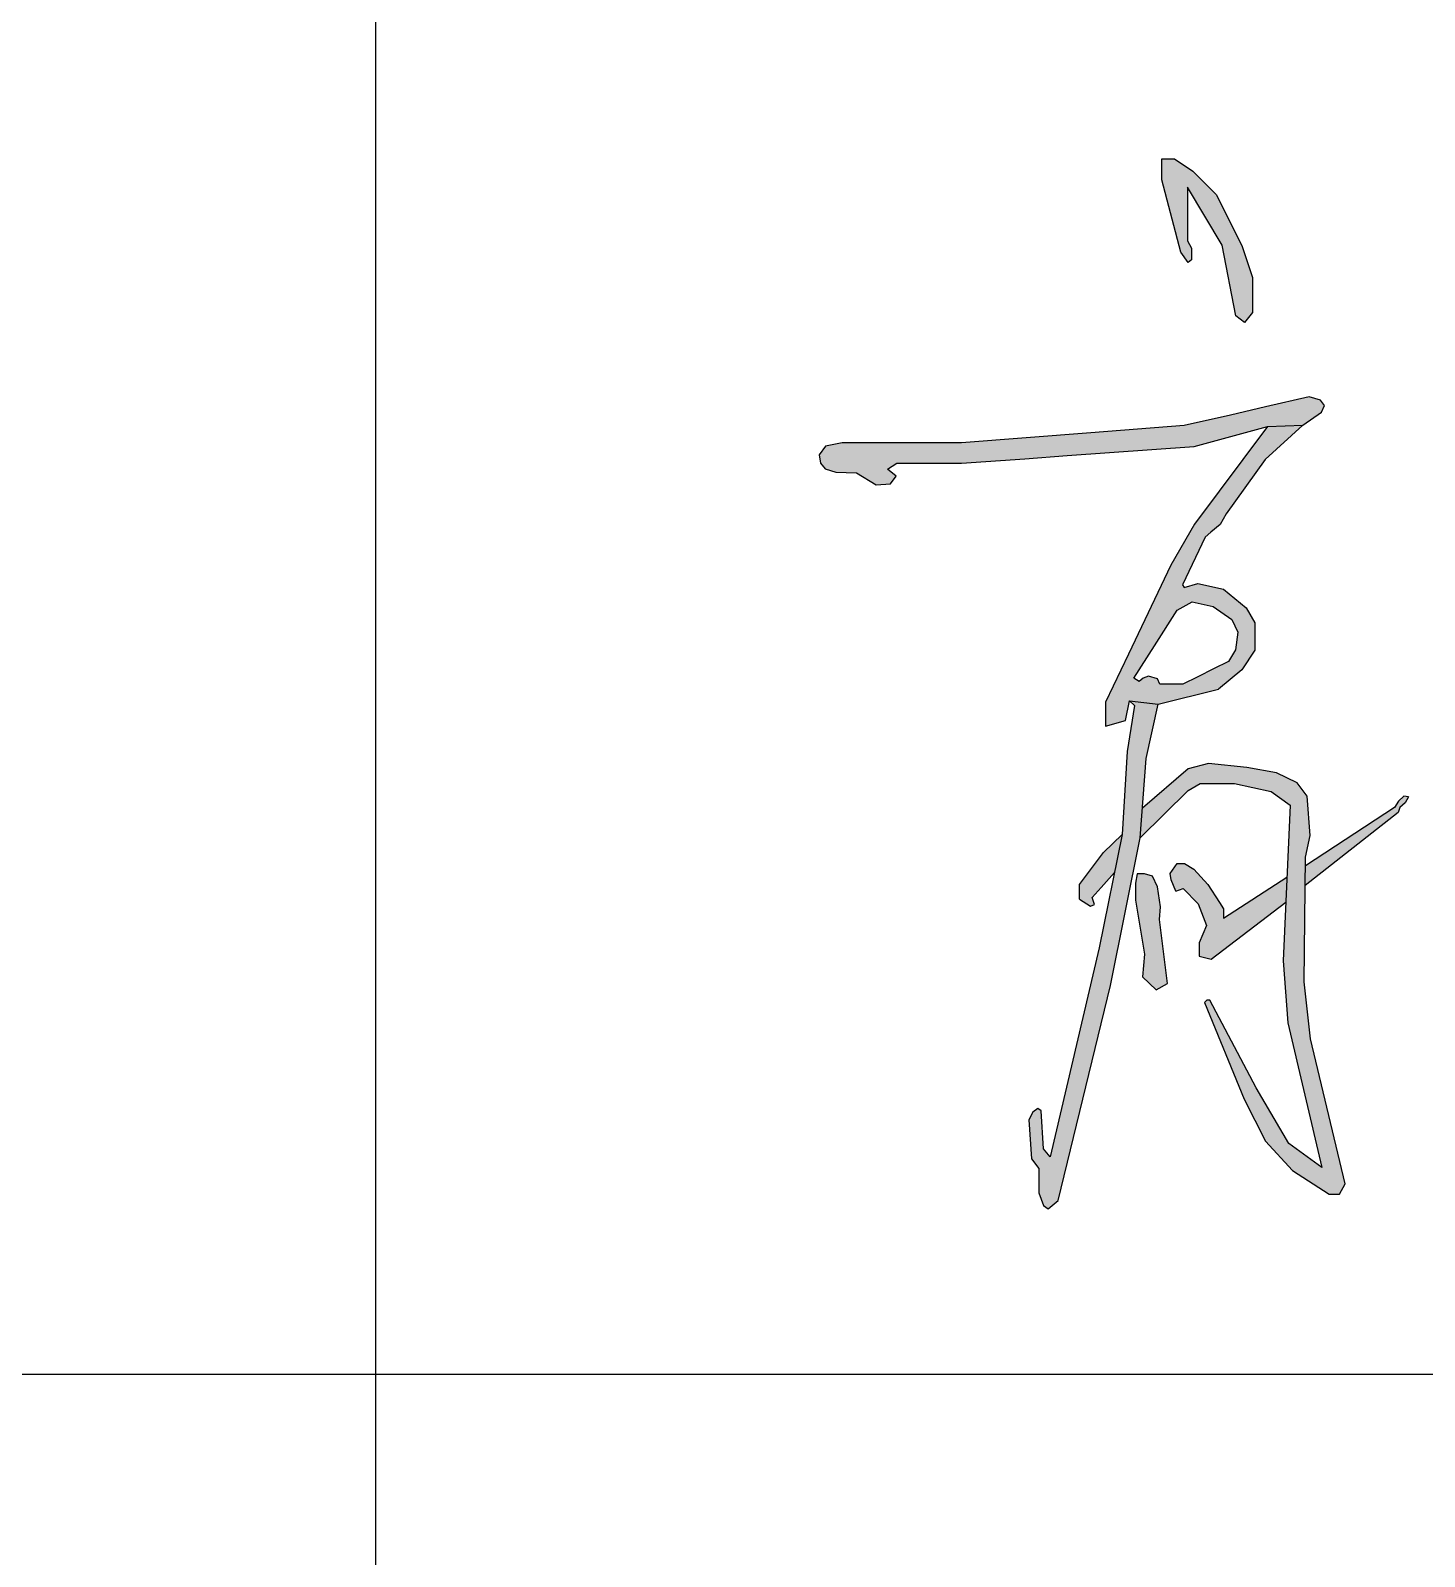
# Model space of a CAD drawing. Extents: x -417156 to 1571408, y 205758 to 1045562.
# Drawn here: x 1045595 to 1046542, y 1024702 to 1025739 of the extents above; entities that cross this region are included whole.
import ezdxf

# ---------------------------------------------------------------- set-up
doc = ezdxf.new("R2010")
doc.units = 0
doc.header["$LTSCALE"] = 1000
doc.header["$MEASUREMENT"] = 0
doc.layers.get('0').update_dxf_attribs({"linetype": 'CONTINUOUS'})
doc.layers.add('PUB_TITLE', color=4, linetype='CONTINUOUS')

msp = doc.modelspace()

# ---------------------------------------------------------------- hatches: boundary and pattern name
h = msp.add_hatch(color=256)
h.paths.add_polyline_path([(1046384.3, 1025643), (1046371.7, 1025651.3), (1046363.2, 1025651.3), (1046363.2, 1025637), (1046376, 1025587.9), (1046381.1, 1025580.9), (1046383.2, 1025582.8), (1046383.2, 1025585.5), (1046383.2, 1025590.7), (1046380.5, 1025595.6), (1046380.5, 1025606), (1046380.5, 1025632), (1046404.2, 1025592.6), (1046413.5, 1025544.7), (1046419.3, 1025540.2), (1046424.7, 1025547), (1046424.7, 1025570.7), (1046417.8, 1025591.8), (1046400.3, 1025626.8)])
h.paths.add_polyline_path([(1046435, 1025469.5), (1046458.9, 1025470.5), (1046471.6, 1025479.3), (1046473.6, 1025483.7), (1046470.9, 1025487.4), (1046463.2, 1025489.6), (1046433.6, 1025482.8), (1046409.7, 1025477.3), (1046378.2, 1025470.1), (1046314.9, 1025465.2), (1046227, 1025458.4), (1046146, 1025458.4), (1046134.7, 1025456.1), (1046130.5, 1025450.3), (1046131.4, 1025444.5), (1046134.6, 1025440.8), (1046141.8, 1025438.5), (1046155.7, 1025437.9), (1046169.2, 1025429.8), (1046178.9, 1025430.5), (1046182.7, 1025435.7), (1046176.8, 1025440.5), (1046183.2, 1025444.5), (1046227.2, 1025444.5), (1046270, 1025447.6), (1046298.9, 1025449.7), (1046385.1, 1025455.9)])
h.paths.add_polyline_path([(1046392.6, 1025394.3), (1046396.4, 1025397.6), (1046402.7, 1025402.9), (1046406.9, 1025410.1), (1046433.3, 1025447.1), (1046458.9, 1025470.5), (1046435, 1025469.5), (1046385.3, 1025403.2), (1046369.3, 1025375.2), (1046340.6, 1025314.9), (1046325, 1025282.2), (1046325, 1025265.8), (1046338.4, 1025269.8), (1046341.2, 1025283.1), (1046360.6, 1025280.9), (1046401.6, 1025291), (1046417.5, 1025304.1), (1046426.2, 1025317.5), (1046426.2, 1025336.1), (1046420.4, 1025346.3), (1046405.1, 1025358.9), (1046387.6, 1025362.9), (1046378.3, 1025360.2), (1046377.1, 1025361.9)])
h.paths.add_polyline_path([(1046383.7, 1025350.3), (1046397.9, 1025347.2), (1046410.7, 1025338.4), (1046414.8, 1025329.7), (1046413.1, 1025317.8), (1046408.4, 1025309.9), (1046398.2, 1025304.8), (1046387.5, 1025299.4), (1046377.4, 1025294.4), (1046361.8, 1025294.4), (1046360.3, 1025298.1), (1046354.1, 1025299.9), (1046350.4, 1025298.6), (1046347.8, 1025296.2), (1046344.1, 1025298.5), (1046358.1, 1025320.4), (1046373.6, 1025344.6)], flags=16)
h.paths.add_polyline_path([(1046352.5, 1025244), (1046360.6, 1025280.9), (1046341.2, 1025283.1), (1046344.6, 1025280), (1046339.5, 1025248.7), (1046336.1, 1025192.4), (1046320.6, 1025115.4), (1046287.3, 1024973.3), (1046282.8, 1024978.8), (1046281.3, 1025004.5), (1046278.9, 1025006.1), (1046275.5, 1025003.7), (1046272.9, 1024998.5), (1046274.7, 1024971.9), (1046279.7, 1024965.3), (1046279.7, 1024948.9), (1046282.7, 1024940.3), (1046285.9, 1024938), (1046292.8, 1024943.6), (1046328.2, 1025089.7), (1046348.5, 1025190)])
h.paths.add_polyline_path([(1046441, 1025234.3), (1046420.9, 1025237.9), (1046394.8, 1025240.6), (1046381.1, 1025236.9), (1046350, 1025210.2), (1046348.5, 1025190), (1046381, 1025222.1), (1046389.2, 1025227), (1046412.5, 1025227), (1046437.3, 1025221.6), (1046450.2, 1025212.2), (1046445.5, 1025106.5), (1046448.8, 1025064.4), (1046471.7, 1024966.1), (1046449.4, 1024982.3), (1046427.1, 1025020.2), (1046395.8, 1025079.7), (1046393.8, 1025079.8), (1046392.1, 1025078.2), (1046419, 1025012.5), (1046433.5, 1024983.9), (1046451.9, 1024964.1), (1046476.7, 1024947.9), (1046483.9, 1024947.9), (1046487.7, 1024954.9), (1046464, 1025053.5), (1046459.7, 1025092.2), (1046460.8, 1025177), (1046463.8, 1025191.6), (1046461.9, 1025218.3), (1046455.1, 1025227.3)])
h.paths.add_polyline_path([(1046336.1, 1025192.4), (1046323.5, 1025180), (1046307.3, 1025158.3), (1046307.3, 1025148.3), (1046314.7, 1025143.6), (1046317.4, 1025144.8), (1046315.9, 1025149.6), (1046321.9, 1025156.4), (1046330.9, 1025166.5)], flags=17)
h.paths.add_polyline_path([(1046447.3, 1025146.3), (1046448, 1025163.3), (1046405.1, 1025135.5), (1046405.1, 1025141.7), (1046402.3, 1025146.1), (1046394.3, 1025158.4), (1046384.9, 1025168.7), (1046378.5, 1025172.6), (1046373.6, 1025172.6), (1046368.9, 1025165.7), (1046369.4, 1025161.6), (1046372.6, 1025153.8), (1046377.7, 1025155.6), (1046387.9, 1025145.2), (1046393.5, 1025130.4), (1046388.5, 1025118.7), (1046388.5, 1025109.7), (1046396.6, 1025107.5)], flags=17)
h.paths.add_polyline_path([(1046361.5, 1025134.5), (1046362.2, 1025143.2), (1046360.2, 1025156.7), (1046356.8, 1025164), (1046351.4, 1025165.6), (1046346.3, 1025165.6), (1046345.2, 1025159.3), (1046345.2, 1025147.6), (1046351.4, 1025110.9), (1046350, 1025095.7), (1046359.2, 1025086.8), (1046366.9, 1025091.1)])
h.paths.add_polyline_path([(1046523.7, 1025207.2), (1046524.8, 1025210.6), (1046528.3, 1025213.8), (1046530.7, 1025217.9), (1046527.5, 1025218.4), (1046523.8, 1025215), (1046521.2, 1025210.7), (1046460.7, 1025171.1), (1046460.6, 1025157.6)])
for color, points in [(250, [(1046384.3, 1025643), (1046371.7, 1025651.3), (1046363.2, 1025651.3), (1046363.2, 1025637), (1046376, 1025587.9), (1046381.1, 1025580.9), (1046383.2, 1025582.8), (1046383.2, 1025585.5), (1046383.2, 1025590.7), (1046380.5, 1025595.6), (1046380.5, 1025606), (1046380.5, 1025632), (1046404.2, 1025592.6), (1046413.5, 1025544.7), (1046419.3, 1025540.2), (1046424.7, 1025547), (1046424.7, 1025570.7), (1046417.8, 1025591.8), (1046400.3, 1025626.8)]), (256, [(1046130.5, 1025450.3), (1046131.4, 1025444.5), (1046134.6, 1025440.8), (1046141.8, 1025438.5), (1046155.7, 1025437.9), (1046169.2, 1025429.8), (1046178.9, 1025430.5), (1046182.7, 1025435.7), (1046176.8, 1025440.5), (1046183.2, 1025444.5), (1046227.2, 1025444.5), (1046270, 1025447.6), (1046298.9, 1025449.7), (1046385.1, 1025455.9), (1046435, 1025469.5), (1046458.9, 1025470.5), (1046471.6, 1025479.3), (1046473.6, 1025483.7), (1046470.9, 1025487.4), (1046463.2, 1025489.6), (1046433.6, 1025482.8), (1046409.7, 1025477.3), (1046378.2, 1025470.1), (1046314.9, 1025465.2), (1046227, 1025458.4), (1046146, 1025458.4), (1046134.7, 1025456.1)]), (256, [(1046460.7, 1025171.1), (1046460.6, 1025157.6), (1046523.7, 1025207.2), (1046524.8, 1025210.6), (1046528.3, 1025213.8), (1046530.7, 1025217.9), (1046527.5, 1025218.4), (1046523.8, 1025215), (1046521.2, 1025210.7)])]:
    msp.add_hatch(color=color).paths.add_polyline_path(points)
h = msp.add_hatch(color=250)
h.paths.add_polyline_path([(1046298.9, 1025449.7), (1046385.1, 1025455.9), (1046435, 1025469.5), (1046458.9, 1025470.5), (1046471.6, 1025479.3), (1046473.6, 1025483.7), (1046470.9, 1025487.4), (1046463.2, 1025489.6), (1046433.6, 1025482.8), (1046409.7, 1025477.3), (1046378.2, 1025470.1), (1046314.9, 1025465.2), (1046227, 1025458.4), (1046146, 1025458.4), (1046134.7, 1025456.1), (1046130.5, 1025450.3), (1046131.4, 1025444.5), (1046134.6, 1025440.8), (1046141.8, 1025438.5), (1046155.7, 1025437.9), (1046169.2, 1025429.8), (1046178.9, 1025430.5), (1046182.7, 1025435.7), (1046176.8, 1025440.5), (1046183.2, 1025444.5), (1046227.2, 1025444.5), (1046270, 1025447.6)])
h.paths.add_polyline_path([(1046433.3, 1025447.1), (1046458.9, 1025470.5), (1046435, 1025469.5), (1046385.3, 1025403.2), (1046369.3, 1025375.2), (1046340.6, 1025314.9), (1046325, 1025282.2), (1046325, 1025265.8), (1046338.4, 1025269.8), (1046341.2, 1025283.1), (1046360.6, 1025280.9), (1046401.6, 1025291), (1046417.5, 1025304.1), (1046426.2, 1025317.5), (1046426.2, 1025336.1), (1046420.4, 1025346.3), (1046405.1, 1025358.9), (1046387.6, 1025362.9), (1046378.3, 1025360.2), (1046377.1, 1025361.9), (1046392.6, 1025394.3), (1046396.4, 1025397.6), (1046402.7, 1025402.9), (1046406.9, 1025410.1)])
h.paths.add_polyline_path([(1046397.9, 1025347.2), (1046410.7, 1025338.4), (1046414.8, 1025329.7), (1046413.1, 1025317.8), (1046408.4, 1025309.9), (1046398.2, 1025304.8), (1046387.5, 1025299.4), (1046377.4, 1025294.4), (1046361.8, 1025294.4), (1046360.3, 1025298.1), (1046354.1, 1025299.9), (1046350.4, 1025298.6), (1046347.8, 1025296.2), (1046344.1, 1025298.5), (1046358.1, 1025320.4), (1046373.6, 1025344.6), (1046383.7, 1025350.3)], flags=16)
h.paths.add_polyline_path([(1046360.6, 1025280.9), (1046341.2, 1025283.1), (1046344.6, 1025280), (1046339.5, 1025248.7), (1046336.1, 1025192.4), (1046320.6, 1025115.4), (1046287.3, 1024973.3), (1046282.8, 1024978.8), (1046281.3, 1025004.5), (1046278.9, 1025006.1), (1046275.5, 1025003.7), (1046272.9, 1024998.5), (1046274.7, 1024971.9), (1046279.7, 1024965.3), (1046279.7, 1024948.9), (1046282.7, 1024940.3), (1046285.9, 1024938), (1046292.8, 1024943.6), (1046328.2, 1025089.7), (1046348.5, 1025190), (1046352.5, 1025244)])
h.paths.add_polyline_path([(1046336.1, 1025192.4), (1046323.5, 1025180), (1046307.3, 1025158.3), (1046307.3, 1025148.3), (1046314.7, 1025143.6), (1046317.4, 1025144.8), (1046315.9, 1025149.6), (1046321.9, 1025156.4), (1046330.9, 1025166.5)], flags=17)
h.paths.add_polyline_path([(1046441, 1025234.3), (1046420.9, 1025237.9), (1046394.8, 1025240.6), (1046381.1, 1025236.9), (1046350, 1025210.2), (1046348.5, 1025190), (1046381, 1025222.1), (1046389.2, 1025227), (1046412.5, 1025227), (1046437.3, 1025221.6), (1046450.2, 1025212.2), (1046445.5, 1025106.5), (1046448.8, 1025064.4), (1046471.7, 1024966.1), (1046449.4, 1024982.3), (1046427.1, 1025020.2), (1046395.8, 1025079.7), (1046393.8, 1025079.8), (1046392.1, 1025078.2), (1046419, 1025012.5), (1046433.5, 1024983.9), (1046451.9, 1024964.1), (1046476.7, 1024947.9), (1046483.9, 1024947.9), (1046487.7, 1024954.9), (1046464, 1025053.5), (1046459.7, 1025092.2), (1046460.8, 1025177), (1046463.8, 1025191.6), (1046461.9, 1025218.3), (1046455.1, 1025227.3)])
h.paths.add_polyline_path([(1046402.3, 1025146.1), (1046394.3, 1025158.4), (1046384.9, 1025168.7), (1046378.5, 1025172.6), (1046373.6, 1025172.6), (1046368.9, 1025165.7), (1046369.4, 1025161.6), (1046372.6, 1025153.8), (1046377.7, 1025155.6), (1046387.9, 1025145.2), (1046393.5, 1025130.4), (1046388.5, 1025118.7), (1046388.5, 1025109.7), (1046396.6, 1025107.5), (1046447.3, 1025146.3), (1046448, 1025163.3), (1046405.1, 1025135.5), (1046405.1, 1025141.7)], flags=17)
h.paths.add_polyline_path([(1046523.7, 1025207.2), (1046524.8, 1025210.6), (1046528.3, 1025213.8), (1046530.7, 1025217.9), (1046527.5, 1025218.4), (1046523.8, 1025215), (1046521.2, 1025210.7), (1046460.7, 1025171.1), (1046460.6, 1025157.6)])
h.paths.add_polyline_path([(1046362.2, 1025143.2), (1046360.2, 1025156.7), (1046356.8, 1025164), (1046351.4, 1025165.6), (1046346.3, 1025165.6), (1046345.2, 1025159.3), (1046345.2, 1025147.6), (1046351.4, 1025110.9), (1046350, 1025095.7), (1046359.2, 1025086.8), (1046366.9, 1025091.1), (1046361.5, 1025134.5)])
h = msp.add_hatch(color=256)
h.paths.add_polyline_path([(1046377.1, 1025361.9), (1046392.6, 1025394.3), (1046396.4, 1025397.6), (1046402.7, 1025402.9), (1046406.9, 1025410.1), (1046433.3, 1025447.1), (1046458.9, 1025470.5), (1046435, 1025469.5), (1046385.3, 1025403.2), (1046369.3, 1025375.2), (1046340.6, 1025314.9), (1046325, 1025282.2), (1046325, 1025265.8), (1046338.4, 1025269.8), (1046341.2, 1025283.1), (1046360.6, 1025280.9), (1046401.6, 1025291), (1046417.5, 1025304.1), (1046426.2, 1025317.5), (1046426.2, 1025336.1), (1046420.4, 1025346.3), (1046405.1, 1025358.9), (1046387.6, 1025362.9), (1046378.3, 1025360.2)])
h.paths.add_polyline_path([(1046383.7, 1025350.3), (1046397.9, 1025347.2), (1046410.7, 1025338.4), (1046414.8, 1025329.7), (1046413.1, 1025317.8), (1046408.4, 1025309.9), (1046398.2, 1025304.8), (1046387.5, 1025299.4), (1046377.4, 1025294.4), (1046361.8, 1025294.4), (1046360.3, 1025298.1), (1046354.1, 1025299.9), (1046350.4, 1025298.6), (1046347.8, 1025296.2), (1046344.1, 1025298.5), (1046358.1, 1025320.4), (1046373.6, 1025344.6)], flags=16)
h.paths.add_polyline_path([(1046360.6, 1025280.9), (1046341.2, 1025283.1), (1046344.6, 1025280), (1046339.5, 1025248.7), (1046336.1, 1025192.4), (1046320.6, 1025115.4), (1046287.3, 1024973.3), (1046282.8, 1024978.8), (1046281.3, 1025004.5), (1046278.9, 1025006.1), (1046275.5, 1025003.7), (1046272.9, 1024998.5), (1046274.7, 1024971.9), (1046279.7, 1024965.3), (1046279.7, 1024948.9), (1046282.7, 1024940.3), (1046285.9, 1024938), (1046292.8, 1024943.6), (1046328.2, 1025089.7), (1046348.5, 1025190), (1046352.5, 1025244)])
h.paths.add_polyline_path([(1046381, 1025222.1), (1046389.2, 1025227), (1046412.5, 1025227), (1046437.3, 1025221.6), (1046450.2, 1025212.2), (1046445.5, 1025106.5), (1046448.8, 1025064.4), (1046471.7, 1024966.1), (1046449.4, 1024982.3), (1046427.1, 1025020.2), (1046395.8, 1025079.7), (1046393.8, 1025079.8), (1046392.1, 1025078.2), (1046419, 1025012.5), (1046433.5, 1024983.9), (1046451.9, 1024964.1), (1046476.7, 1024947.9), (1046483.9, 1024947.9), (1046487.7, 1024954.9), (1046464, 1025053.5), (1046459.7, 1025092.2), (1046460.8, 1025177), (1046463.8, 1025191.6), (1046461.9, 1025218.3), (1046455.1, 1025227.3), (1046441, 1025234.3), (1046420.9, 1025237.9), (1046394.8, 1025240.6), (1046381.1, 1025236.9), (1046350, 1025210.2), (1046348.5, 1025190)])
h.paths.add_polyline_path([(1046336.1, 1025192.4), (1046323.5, 1025180), (1046307.3, 1025158.3), (1046307.3, 1025148.3), (1046314.7, 1025143.6), (1046317.4, 1025144.8), (1046315.9, 1025149.6), (1046321.9, 1025156.4), (1046330.9, 1025166.5)], flags=17)
h.paths.add_polyline_path([(1046361.5, 1025134.5), (1046362.2, 1025143.2), (1046360.2, 1025156.7), (1046356.8, 1025164), (1046351.4, 1025165.6), (1046346.3, 1025165.6), (1046345.2, 1025159.3), (1046345.2, 1025147.6), (1046351.4, 1025110.9), (1046350, 1025095.7), (1046359.2, 1025086.8), (1046366.9, 1025091.1)])
h.paths.add_polyline_path([(1046447.3, 1025146.3), (1046448, 1025163.3), (1046405.1, 1025135.5), (1046405.1, 1025141.7), (1046402.3, 1025146.1), (1046394.3, 1025158.4), (1046384.9, 1025168.7), (1046378.5, 1025172.6), (1046373.6, 1025172.6), (1046368.9, 1025165.7), (1046369.4, 1025161.6), (1046372.6, 1025153.8), (1046377.7, 1025155.6), (1046387.9, 1025145.2), (1046393.5, 1025130.4), (1046388.5, 1025118.7), (1046388.5, 1025109.7), (1046396.6, 1025107.5)], flags=17)

# ---------------------------------------------------------------- linework, layer by layer
for p, q in [((1046363.2, 1025637), (1046363.2, 1025651.3)), ((1046363.2, 1025651.3), (1046371.7, 1025651.3)), ((1046371.7, 1025651.3), (1046384.3, 1025643)), ((1046384.3, 1025643), (1046400.3, 1025626.8)), ((1046376, 1025587.9), (1046363.2, 1025637)), ((1046404.2, 1025592.6), (1046380.5, 1025632)), ((1046380.5, 1025632), (1046380.5, 1025606)), ((1046400.3, 1025626.8), (1046417.8, 1025591.8)), ((1046380.5, 1025606), (1046380.5, 1025595.6)), ((1046380.5, 1025595.6), (1046383.2, 1025590.7)), ((1046383.2, 1025590.7), (1046383.2, 1025585.5)), ((1046413.5, 1025544.7), (1046404.2, 1025592.6)), ((1046417.8, 1025591.8), (1046424.7, 1025570.7)), ((1046381.1, 1025580.9), (1046376, 1025587.9)), ((1046383.2, 1025582.8), (1046381.1, 1025580.9)), ((1046383.2, 1025585.5), (1046383.2, 1025582.8)), ((1046424.7, 1025570.7), (1046424.7, 1025547)), ((1046419.3, 1025540.2), (1046413.5, 1025544.7)), ((1046424.7, 1025547), (1046419.3, 1025540.2)), ((1046463.2, 1025489.6), (1046433.6, 1025482.8)), ((1046470.9, 1025487.4), (1046463.2, 1025489.6)), ((1046473.6, 1025483.7), (1046470.9, 1025487.4)), ((1046409.7, 1025477.3), (1046378.2, 1025470.1)), ((1046433.6, 1025482.8), (1046409.7, 1025477.3)), ((1046458.9, 1025470.5), (1046471.6, 1025479.3)), ((1046471.6, 1025479.3), (1046473.6, 1025483.7)), ((1046378.2, 1025470.1), (1046314.9, 1025465.2)), ((1046385.1, 1025455.9), (1046435, 1025469.5)), ((1046435, 1025469.5), (1046385.3, 1025403.2)), ((1046458.9, 1025470.5), (1046433.3, 1025447.1)), ((1046435, 1025469.5), (1046458.9, 1025470.5)), ((1046134.7, 1025456.1), (1046130.5, 1025450.3)), ((1046146, 1025458.4), (1046134.7, 1025456.1)), ((1046227, 1025458.4), (1046146, 1025458.4)), ((1046314.9, 1025465.2), (1046227, 1025458.4)), ((1046298.9, 1025449.7), (1046385.1, 1025455.9)), ((1046130.5, 1025450.3), (1046131.4, 1025444.5)), ((1046227.2, 1025444.5), (1046270, 1025447.6)), ((1046270, 1025447.6), (1046298.9, 1025449.7)), ((1046433.3, 1025447.1), (1046406.9, 1025410.1)), ((1046131.4, 1025444.5), (1046134.6, 1025440.8)), ((1046134.6, 1025440.8), (1046141.8, 1025438.5)), ((1046141.8, 1025438.5), (1046155.7, 1025437.9)), ((1046155.7, 1025437.9), (1046169.2, 1025429.8)), ((1046176.8, 1025440.5), (1046183.2, 1025444.5)), ((1046182.7, 1025435.7), (1046176.8, 1025440.5)), ((1046178.9, 1025430.5), (1046182.7, 1025435.7)), ((1046183.2, 1025444.5), (1046227.2, 1025444.5)), ((1046169.2, 1025429.8), (1046178.9, 1025430.5)), ((1046385.3, 1025403.2), (1046369.3, 1025375.2)), ((1046406.9, 1025410.1), (1046402.7, 1025402.9)), ((1046392.6, 1025394.3), (1046377.1, 1025361.9)), ((1046396.4, 1025397.6), (1046392.6, 1025394.3)), ((1046402.7, 1025402.9), (1046396.4, 1025397.6)), ((1046369.3, 1025375.2), (1046340.6, 1025314.9)), ((1046377.1, 1025361.9), (1046378.3, 1025360.2)), ((1046378.3, 1025360.2), (1046387.6, 1025362.9)), ((1046387.6, 1025362.9), (1046405.1, 1025358.9)), ((1046405.1, 1025358.9), (1046420.4, 1025346.3)), ((1046358.1, 1025320.4), (1046373.6, 1025344.6)), ((1046373.6, 1025344.6), (1046383.7, 1025350.3)), ((1046383.7, 1025350.3), (1046397.9, 1025347.2)), ((1046397.9, 1025347.2), (1046410.7, 1025338.4)), ((1046420.4, 1025346.3), (1046426.2, 1025336.1)), ((1046410.7, 1025338.4), (1046414.8, 1025329.7)), ((1046426.2, 1025336.1), (1046426.2, 1025317.5)), ((1046344.1, 1025298.5), (1046358.1, 1025320.4)), ((1046414.8, 1025329.7), (1046413.1, 1025317.8)), ((1046340.6, 1025314.9), (1046325, 1025282.2)), ((1046408.4, 1025309.9), (1046398.2, 1025304.8)), ((1046413.1, 1025317.8), (1046408.4, 1025309.9)), ((1046426.2, 1025317.5), (1046417.5, 1025304.1)), ((1046354.1, 1025299.9), (1046350.4, 1025298.6)), ((1046360.3, 1025298.1), (1046354.1, 1025299.9)), ((1046398.2, 1025304.8), (1046387.5, 1025299.4)), ((1046417.5, 1025304.1), (1046401.6, 1025291)), ((1046347.8, 1025296.2), (1046344.1, 1025298.5)), ((1046350.4, 1025298.6), (1046347.8, 1025296.2)), ((1046361.8, 1025294.4), (1046360.3, 1025298.1)), ((1046360.6, 1025280.9), (1046401.6, 1025291)), ((1046377.4, 1025294.4), (1046361.8, 1025294.4)), ((1046387.5, 1025299.4), (1046377.4, 1025294.4)), ((1046325, 1025282.2), (1046325, 1025265.8)), ((1046338.4, 1025269.8), (1046341.2, 1025283.1)), ((1046344.6, 1025280), (1046339.5, 1025248.7)), ((1046341.2, 1025283.1), (1046360.6, 1025280.9)), ((1046341.2, 1025283.1), (1046344.6, 1025280)), ((1046352.5, 1025244), (1046360.6, 1025280.9)), ((1046325, 1025265.8), (1046338.4, 1025269.8)), ((1046339.5, 1025248.7), (1046336.1, 1025192.4)), ((1046348.5, 1025190), (1046352.5, 1025244)), ((1046394.8, 1025240.6), (1046381.1, 1025236.9)), ((1046420.9, 1025237.9), (1046394.8, 1025240.6)), ((1046441, 1025234.3), (1046420.9, 1025237.9)), ((1046381.1, 1025236.9), (1046350, 1025210.2)), ((1046381, 1025222.1), (1046389.2, 1025227)), ((1046389.2, 1025227), (1046412.5, 1025227)), ((1046412.5, 1025227), (1046437.3, 1025221.6)), ((1046455.1, 1025227.3), (1046441, 1025234.3)), ((1046461.9, 1025218.3), (1046455.1, 1025227.3)), ((1046348.5, 1025190), (1046381, 1025222.1)), ((1046437.3, 1025221.6), (1046450.2, 1025212.2)), ((1046463.8, 1025191.6), (1046461.9, 1025218.3)), ((1046527.5, 1025218.4), (1046523.8, 1025215)), ((1046530.7, 1025217.9), (1046527.5, 1025218.4)), ((1046530.7, 1025217.9), (1046528.3, 1025213.8)), ((1046450.2, 1025212.2), (1046445.5, 1025106.5)), ((1046523.7, 1025207.2), (1046460.6, 1025157.6)), ((1046521.2, 1025210.7), (1046460.7, 1025171.1)), ((1046523.8, 1025215), (1046521.2, 1025210.7)), ((1046524.8, 1025210.6), (1046523.7, 1025207.2)), ((1046528.3, 1025213.8), (1046524.8, 1025210.6)), ((1046336.1, 1025192.4), (1046320.6, 1025115.4)), ((1046323.5, 1025180), (1046336.1, 1025192.4)), ((1046328.2, 1025089.7), (1046348.5, 1025190)), ((1046460.8, 1025177), (1046463.8, 1025191.6)), ((1046307.3, 1025158.3), (1046323.5, 1025180)), ((1046459.7, 1025092.2), (1046460.8, 1025177)), ((1046321.9, 1025156.4), (1046330.9, 1025166.5)), ((1046346.3, 1025165.6), (1046345.2, 1025159.3)), ((1046351.4, 1025165.6), (1046346.3, 1025165.6)), ((1046356.8, 1025164), (1046351.4, 1025165.6)), ((1046368.9, 1025165.7), (1046373.6, 1025172.6)), ((1046369.4, 1025161.6), (1046368.9, 1025165.7)), ((1046373.6, 1025172.6), (1046378.5, 1025172.6)), ((1046378.5, 1025172.6), (1046384.9, 1025168.7)), ((1046384.9, 1025168.7), (1046394.3, 1025158.4)), ((1046307.3, 1025148.3), (1046307.3, 1025158.3)), ((1046315.9, 1025149.6), (1046321.9, 1025156.4)), ((1046345.2, 1025159.3), (1046345.2, 1025147.6)), ((1046360.2, 1025156.7), (1046356.8, 1025164)), ((1046362.2, 1025143.2), (1046360.2, 1025156.7)), ((1046372.6, 1025153.8), (1046369.4, 1025161.6)), ((1046372.6, 1025153.8), (1046377.7, 1025155.6)), ((1046377.7, 1025155.6), (1046387.9, 1025145.2)), ((1046394.3, 1025158.4), (1046402.3, 1025146.1)), ((1046405.1, 1025135.5), (1046448, 1025163.3)), ((1046307.3, 1025148.3), (1046314.7, 1025143.6)), ((1046314.7, 1025143.6), (1046317.4, 1025144.8)), ((1046317.4, 1025144.8), (1046315.9, 1025149.6)), ((1046345.2, 1025147.6), (1046351.4, 1025110.9)), ((1046387.9, 1025145.2), (1046393.5, 1025130.4)), ((1046396.6, 1025107.5), (1046447.3, 1025146.3)), ((1046402.3, 1025146.1), (1046405.1, 1025141.7)), ((1046361.5, 1025134.5), (1046362.2, 1025143.2)), ((1046366.9, 1025091.1), (1046361.5, 1025134.5)), ((1046405.1, 1025141.7), (1046405.1, 1025135.5)), ((1046393.5, 1025130.4), (1046388.5, 1025118.7)), ((1046320.6, 1025115.4), (1046287.3, 1024973.3)), ((1046388.5, 1025118.7), (1046388.5, 1025109.7)), ((1046351.4, 1025110.9), (1046350, 1025095.7)), ((1046388.5, 1025109.7), (1046396.6, 1025107.5)), ((1046445.5, 1025106.5), (1046448.8, 1025064.4)), ((1046350, 1025095.7), (1046359.2, 1025086.8)), ((1046464, 1025053.5), (1046459.7, 1025092.2)), ((1046292.8, 1024943.6), (1046328.2, 1025089.7)), ((1046359.2, 1025086.8), (1046366.9, 1025091.1)), ((1046393.8, 1025079.8), (1046392.1, 1025078.2)), ((1046392.1, 1025078.2), (1046419, 1025012.5)), ((1046395.8, 1025079.7), (1046393.8, 1025079.8)), ((1046427.1, 1025020.2), (1046395.8, 1025079.7)), ((1046448.8, 1025064.4), (1046471.7, 1024966.1)), ((1046487.7, 1024954.9), (1046464, 1025053.5)), ((1046449.4, 1024982.3), (1046427.1, 1025020.2)), ((1046419, 1025012.5), (1046433.5, 1024983.9)), ((1046275.5, 1025003.7), (1046272.9, 1024998.5)), ((1046278.9, 1025006.1), (1046275.5, 1025003.7)), ((1046281.3, 1025004.5), (1046278.9, 1025006.1)), ((1046282.8, 1024978.8), (1046281.3, 1025004.5)), ((1046272.9, 1024998.5), (1046274.7, 1024971.9)), ((1046287.3, 1024973.3), (1046282.8, 1024978.8)), ((1046433.5, 1024983.9), (1046451.9, 1024964.1)), ((1046471.7, 1024966.1), (1046449.4, 1024982.3)), ((1046274.7, 1024971.9), (1046279.7, 1024965.3)), ((1046279.7, 1024965.3), (1046279.7, 1024948.9)), ((1046451.9, 1024964.1), (1046476.7, 1024947.9)), ((1046279.7, 1024948.9), (1046282.7, 1024940.3)), ((1046476.7, 1024947.9), (1046483.9, 1024947.9)), ((1046483.9, 1024947.9), (1046487.7, 1024954.9)), ((1046282.7, 1024940.3), (1046285.9, 1024938)), ((1046285.9, 1024938), (1046292.8, 1024943.6))]:
    msp.add_line(p, q)
at = {"layer": 'PUB_TITLE', "color": 4}
for p, q in [((1045829.3, 1020825.7), (1045829.3, 1027825.7)), ((1042129.3, 1024825.7), (1047629.3, 1024825.7))]:
    msp.add_line(p, q, dxfattribs=at)

doc.saveas('drawing.dxf')
